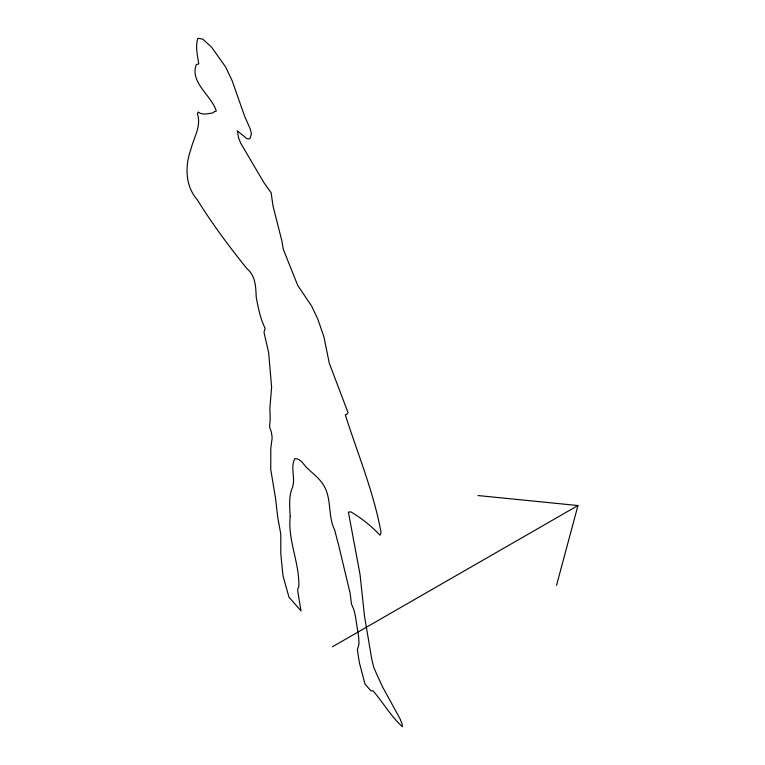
<?xml version="1.0" encoding="UTF-8"?>
<svg xmlns="http://www.w3.org/2000/svg" width="765" height="765" viewBox="0 0 765 765"><rect width="100%" height="100%" fill="white"/><g stroke="black" fill="none" stroke-linecap="round" stroke-linejoin="round"><path stroke-width="1.15" d="M556.538 585.321L577.957 505.541L478.049 495.557M332.393 646.788L577.957 505.541M290.222 516.337C287.573 540.587 299.717 562.944 298.809 586.87L297.815 588.715L297.786 591.469L300.999 610.881L288.96 597.111L282.964 575.643L280.812 553.812L280.793 534.047L277.733 517.503L275.582 498.665L270.753 469.49L270.8 448.118L272.177 437.771L271.384 432.024L269.576 426.975L270.198 418.924L269.873 408.128L271.613 387.214L268.63 352.512L263.982 332.297L265.13 328.386C260.32 318.709 258.254 307.932 256.256 297.375C255.711 287.124 255.797 275.993 246.942 268.668C229.232 246.626 212.23 223.925 197.322 199.818C185.044 185.828 184.891 165.938 190.906 149.271C193.832 137.365 201.578 126.321 197.37 113.631L198.24 112.025C202.572 115.563 207.965 113.536 212.861 112.914L214.42 111.527L216.304 111.068C211.685 95.587 189.28 82.142 196.385 64.451L198.747 63.992C197.628 55.577 195.065 46.608 197.906 38.25L202.773 39.158L211.58 47.191L225.579 66.928L232.053 80.468L244.657 116.299L250.126 128.702L251.446 133.751L249.849 138.809L247.085 138.819L237.293 130.796L238.67 138.149L240.851 143.428L263.944 182.682L271.145 192.78L272.981 205.881L281.893 241.023L283.222 249.065L297.69 285.345L311.718 306.239L317.714 318.862L323.968 337.011L329.285 363.203L348.027 412.574L346.994 414.19L345.321 414.879C357.743 453.98 373.779 492.201 381.094 532.708L380.052 535.242C371.36 526.014 361.616 518.23 350.8 511.852L348.4 512.091L360.047 574.582L364.494 616.169L371.828 659.468L373.808 667.51L376.696 674.166L382.529 686.798L400.009 718.708L402.266 724.455L402.323 726.75C390.791 716.059 382.997 702.375 372.928 690.719L371.015 690.958L365.001 684.073L359.311 662.48L357.379 649.848L358.995 643.862L358.67 636.968L355.429 616.418L354.071 610.212L351.441 603.881L350.121 593.21L338.484 544.508A270.877 73.928 60.1 0 1 334.86 530.499C327.468 515.868 332.153 498.13 323.184 484.561C319.005 478.001 312.646 473.363 307.119 468.037C303.456 464.537 300.693 458.369 294.821 458.637C289.753 468.352 296.6 479.722 291.628 489.447C288.759 498.158 289.725 507.386 290.222 516.337"/></g></svg>
